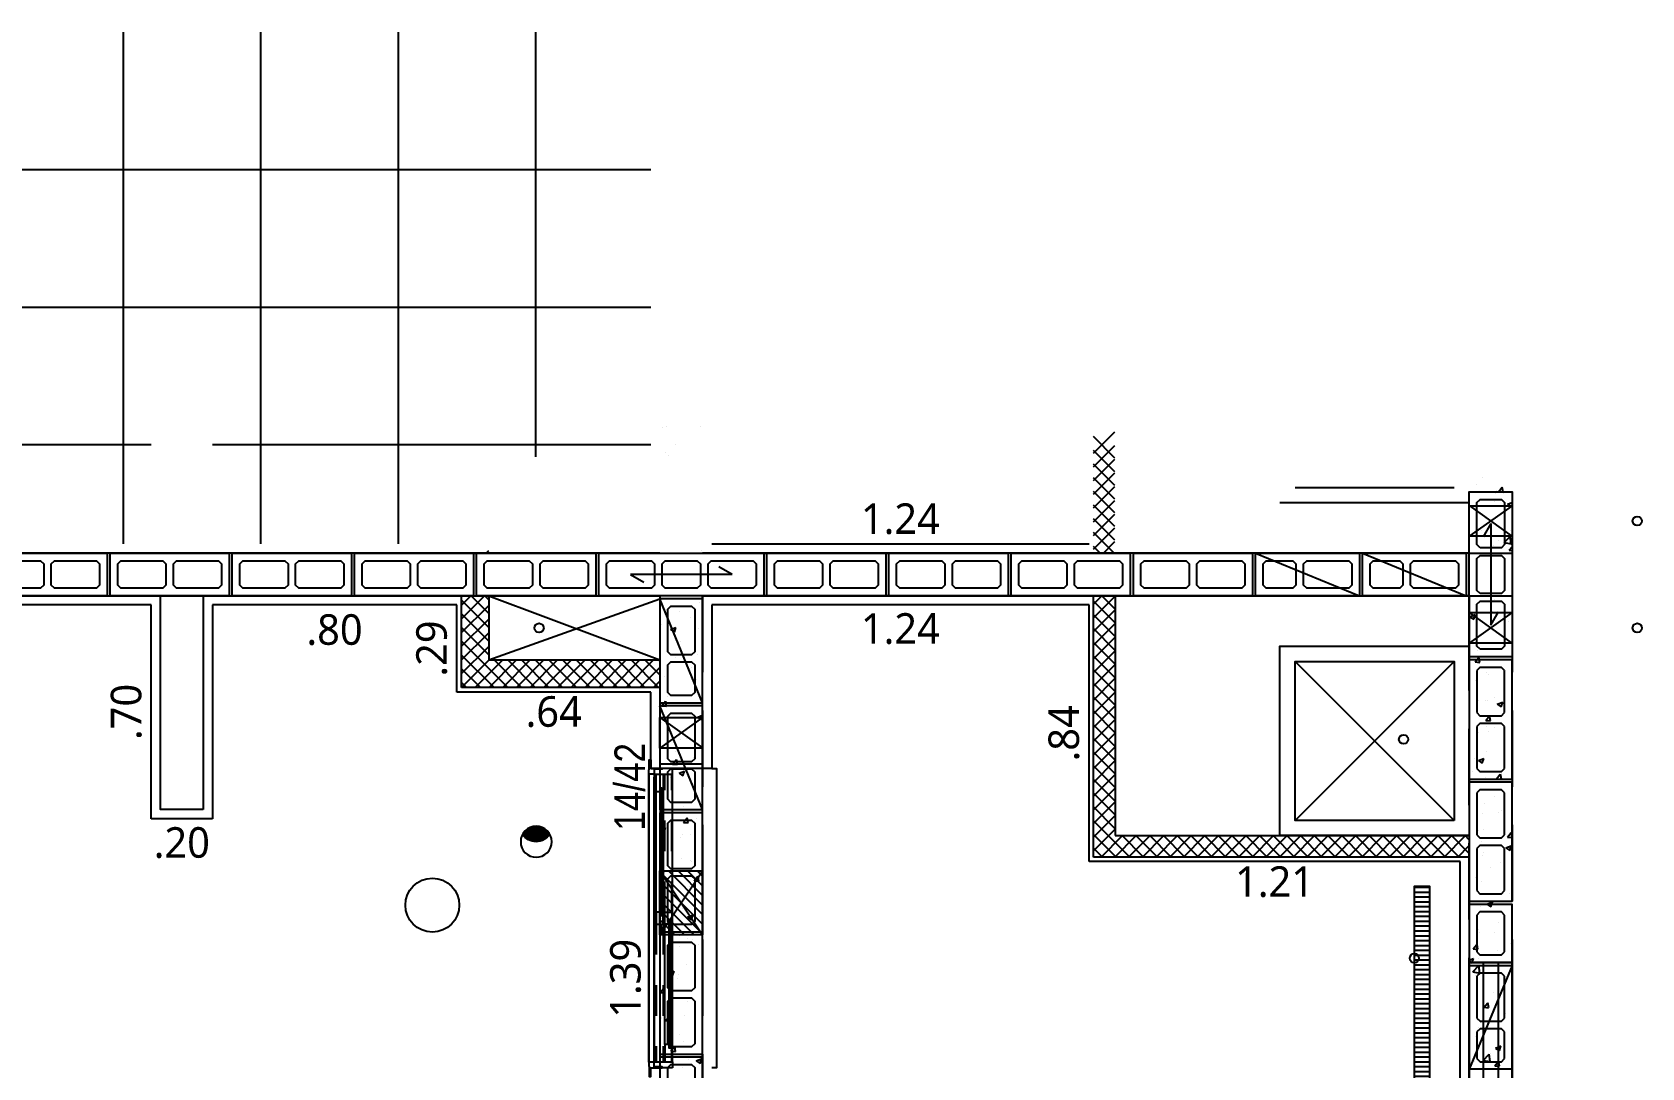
# Model space of a CAD drawing. Header units: metres. Extents: x 3.4 to 18.5, y -11.2 to 1.8.
# Drawn here: x 8.72 to 13.99, y -1.62 to 1.77 of the extents above; entities that cross this region are included whole.
import ezdxf

# ---------------------------------------------------------------- set-up
doc = ezdxf.new("R2010")
doc.units = ezdxf.units.M
doc.linetypes.add('ESTILO_TQS_0005', pattern=[0.4, 0.3, -0.1])
doc.linetypes.add('HIDDEN', pattern=[0.375, 0.25, -0.125])
for name, color, linetype in [('00 - ARQ-STA - FOLHA', 5, 'Continuous'), ('ARQ-STA - COTAS_ALVENARIA', 1, 'Continuous'), ('ARQ-STA - GRADIL_TORRE', 2, 'Continuous'), ('ARQ-STA - JANELAS', 4, 'Continuous'), ('ARQ-STA - PISOS_APARTAMENTOS - BANHEIROS', 8, 'Continuous'), ('ARQ-STA - REVESTIMENTOS', 4, 'Continuous'), ('ARQ-STA - SHAFTS_E_ENCHIMENTOS', 1, 'Continuous'), ('ARQ-STA - SHAFTS_E_ENCHIMENTOS_NOMENCLATURA', 1, 'Continuous'), ('ESTRUTURA - ARQ-STA - ALVENARIA_ESTRUTURAL', 5, 'Continuous'), ('ESTRUTURA - ARQ-STA - ALVENARIA_NÃO_ESTRUTURAL', 2, 'Continuous'), ('ESTRUTURA - ARQ-STA - BLOCOS_ESTRUTURAIS', 250, 'Continuous'), ('ESTRUTURA - ARQ-STA - DRYWALL', 1, 'Continuous'), ('ESTRUTURA - ARQ-STA - VIGAS', 4, 'HIDDEN'), ('F2_LAZOS_ALVENARIA', 7, 'Continuous'), ('HIDRÁULICA - ARQ-STA - HIDRÁULICA', 150, 'Continuous'), ('MS-L1A-3-ARQ-EXE-TOC-XREF-F02-TER-PLANTA-R00$0$ARQ-STA - JANELAS', 4, 'Continuous')]:
    doc.layers.add(name, color=color, linetype=linetype)
doc.styles.add('COTAS', font='segoeuil.ttf')
doc.styles.add('PADRÃO', font='ARIALN.TTF')

# ---------------------------------------------------------------- blocks, each defined once
blk = doc.blocks.new('HIDRÁULICA - VARANDAS_ATOS_MAIORES - RALO LINEAR')
at = {"layer": 'HIDRÁULICA - ARQ-STA - HIDRÁULICA'}
h = blk.add_hatch(dxfattribs=at)
h.set_pattern_fill('ANSI31', color=256, scale=0.005, angle=135)
h.set_pattern_definition([(180, (-23.525852, -2.405217), (0, -0.015875), [])])
h.paths.add_polyline_path([(-23.5259, 0.5948), (-23.4759, 0.5948), (-23.4759, -2.4052), (-23.5259, -2.4052)])
blk.add_lwpolyline([(-23.5259, 0.5948), (-23.4759, 0.5948), (-23.4759, -2.4052), (-23.5259, -2.4052)], close=True, dxfattribs=at)
blk = doc.blocks.new('_HIDRÁULICA - RALO_SECO')
at = {"layer": 'HIDRÁULICA - ARQ-STA - HIDRÁULICA'}
for p, q in [((0.0006, 0.0037), (0.0342, 0.0373)), ((0.0019, 0.0112), (0.0307, 0.0399)), ((0.0031, 0), (0.0372, 0.0341)), ((0.0042, 0.0197), (0.0271, 0.0426)), ((0.0093, 0), (0.0399, 0.0307)), ((0.0155, 0), (0.0427, 0.0272)), ((0.0217, 0), (0.0449, 0.0232)), ((0.0278, 0), (0.0467, 0.0189)), ((0.034, 0), (0.0485, 0.0145)), ((0.0402, 0), (0.0495, 0.0093)), ((0.0464, 0), (0.0503, 0.0039)), ((0.0004, -0.0026), (0.0031, 0)), ((0.0013, -0.0079), (0.0093, 0)), ((0.0022, -0.0132), (0.0155, 0)), ((0.0034, -0.0182), (0.0217, 0)), ((0.0056, -0.0222), (0.0278, 0)), ((0.0078, -0.0262), (0.034, 0)), ((0.01, -0.0302), (0.0402, 0)), ((0.0126, -0.0338), (0.0464, 0)), ((0.0158, -0.0368), (0.0505, -0.0021)), ((0.0191, -0.0397), (0.0496, -0.0092)), ((0.0223, -0.0426), (0.0471, -0.0178)), ((0.0327, -0.0384), (0.0379, -0.0333))]:
    blk.add_line(p, q, dxfattribs=at)
blk.add_circle((0, 0), 0.0508, dxfattribs=at)
blk.add_arc((0.0528, 0), 0.0528, 122.4906, 237.5094, dxfattribs=at)

msp = doc.modelspace()

# ---------------------------------------------------------------- hatches: boundary and pattern name
at = {"layer": 'ARQ-STA - JANELAS', "true_color": 0xaeeae5}
h = msp.add_hatch(color=254, dxfattribs=at)
h.dxf.hatch_style = 1
h.paths.add_polyline_path([(10.8103, -1.5482), (10.8103, -1.136), (10.8143, -1.136), (10.8143, -1.5482)])
h.paths.add_polyline_path([(10.782, -1.1144), (10.782, -0.7004), (10.786, -0.7004), (10.786, -1.1144)])
at = {"layer": 'ARQ-STA - PISOS_APARTAMENTOS - BANHEIROS'}
h = msp.add_hatch(dxfattribs=at)
h.set_pattern_fill('_USER', color=256, scale=0.45, double=1, pattern_type=0)
h.set_pattern_definition([(0, (10.3737, 0.875), (0, 0.45), []), (90, (10.3737, 0.875), (-0.45, 3e-17), [])])
h.paths.add_polyline_path([(10.75, 1.775), (10.75, 0.385), (10.115, 0.385), (10.115, 0.1), (9.3149, 0.1), (9.3149, 0.8), (9.1149, 0.8), (9.1149, 0.1), (5.425, 0.1), (5.425, 1.775)])
at = {"layer": 'MS-L1A-3-ARQ-EXE-TOC-XREF-F02-TER-PLANTA-R00$0$ARQ-STA - JANELAS'}
h = msp.add_hatch(dxfattribs=at)
h.set_pattern_fill('ANSI31', color=10, scale=0.007, angle=90)
h.set_pattern_definition([(135, (10.849965, -1.074974), (-0.0157154, -0.0157154), [])])
h.paths.add_polyline_path([(10.92, -0.97), (10.92, -1.18), (10.78, -1.18), (10.78, -0.97)])

# ---------------------------------------------------------------- linework, layer by layer
at = {"layer": '00 - ARQ-STA - FOLHA', "color": 32, "true_color": 0xcd6928}
msp.add_circle((10.035, -1.0825), 0.0883, dxfattribs=at)
at = {"layer": 'ARQ-STA - GRADIL_TORRE'}
for p, q in [((13.4749, -1.27), (13.4748, -3.42)), ((13.5249, -1.27), (13.5248, -3.42))]:
    msp.add_line(p, q, dxfattribs=at)
at = {"layer": 'ARQ-STA - JANELAS', "color": 1}
for points in [[(10.7454, -0.6401), (10.7454, -0.607), (10.7499, -0.607), (10.7499, -0.635), (10.7871, -0.635), (10.7871, -0.638), (10.7607, -0.638), (10.7607, -0.6536), (10.7433, -0.6536), (10.7433, -0.6401)], [(10.7908, -1.1444), (10.7908, -1.1057), (10.786, -1.1057), (10.786, -1.1179), (10.782, -1.1179), (10.782, -1.1057), (10.7677, -1.1057), (10.7677, -1.1444)], [(10.7454, -1.6099), (10.7454, -1.6431), (10.7499, -1.6431), (10.7499, -1.615), (10.7871, -1.615), (10.7871, -1.612), (10.7607, -1.612), (10.7607, -1.5965), (10.7433, -1.5965), (10.7433, -1.6099)]]:
    msp.add_lwpolyline(points, close=True, dxfattribs=at)
at = {"layer": 'ARQ-STA - JANELAS', "color": 250}
for points in [[(10.7433, -1.5965), (10.7433, -0.6536)], [(10.7454, -1.5965), (10.7454, -0.6536)], [(10.7607, -1.5868), (10.7607, -0.6632)], [(10.7623, -1.5868), (10.7623, -0.6632)], [(10.8215, -1.596), (10.8215, -0.6541)], [(10.9499, -0.635), (10.9649, -0.635), (10.9649, -1.615), (10.9499, -1.615)], [(10.7677, -1.1057), (10.7677, -0.7114)], [(10.7908, -0.7114), (10.7908, -1.1057)]]:
    msp.add_lwpolyline(points, dxfattribs=at)
at = {"layer": 'ARQ-STA - JANELAS', "color": 1}
for points in [[(10.8215, -0.635), (10.7871, -0.635), (10.7871, -0.638), (10.7607, -0.638), (10.7607, -0.6632), (10.7623, -0.6632), (10.7623, -0.6541), (10.8215, -0.6541), (10.8215, -0.635)], [(10.7908, -0.6541), (10.7908, -0.7114), (10.786, -0.7114), (10.786, -0.6992), (10.782, -0.6992), (10.782, -0.7114), (10.7677, -0.7114), (10.7677, -0.6541)], [(10.8215, -1.615), (10.7871, -1.615), (10.7871, -1.612), (10.7607, -1.612), (10.7607, -1.5868), (10.7623, -1.5868), (10.7623, -1.596), (10.8215, -1.596), (10.8215, -1.615)]]:
    msp.add_lwpolyline(points, dxfattribs=at)
at = {"layer": 'ARQ-STA - JANELAS', "color": 250, "linetype": 'HIDDEN', "ltscale": 0.25, "elevation": -0.0726}
for points in [[(10.7961, -1.1057), (10.7961, -0.6541)], [(10.8192, -1.1057), (10.8192, -0.6541)]]:
    msp.add_lwpolyline(points, dxfattribs=at)
at = {"layer": 'ARQ-STA - JANELAS', "color": 250}
msp.add_lwpolyline([(10.782, -1.1144), (10.782, -0.7004), (10.786, -0.7004), (10.786, -1.1144)], close=True, dxfattribs=at)
at = {"layer": 'ARQ-STA - JANELAS', "color": 1, "elevation": -0.0726}
msp.add_lwpolyline([(10.8192, -1.1057), (10.8192, -1.1444), (10.8143, -1.1444), (10.8143, -1.1321), (10.8103, -1.1321), (10.8103, -1.1444), (10.7961, -1.1444), (10.7961, -1.1057)], close=True, dxfattribs=at)
at = {"layer": 'ARQ-STA - JANELAS', "color": 250, "linetype": 'HIDDEN', "ltscale": 0.25}
for points in [[(10.7677, -1.1444), (10.7677, -1.596)], [(10.7908, -1.1444), (10.7908, -1.596)]]:
    msp.add_lwpolyline(points, dxfattribs=at)
at = {"layer": 'ARQ-STA - JANELAS', "color": 250, "elevation": -0.0726}
for points in [[(10.7961, -1.5386), (10.7961, -1.1444)], [(10.8192, -1.1444), (10.8192, -1.5386)]]:
    msp.add_lwpolyline(points, dxfattribs=at)
msp.add_lwpolyline([(10.8103, -1.5482), (10.8103, -1.136), (10.8143, -1.136), (10.8143, -1.5482)], close=True, dxfattribs=at)
at = {"layer": 'ARQ-STA - JANELAS', "color": 1, "elevation": -0.0726}
msp.add_lwpolyline([(10.8192, -1.596), (10.8192, -1.5386), (10.8143, -1.5386), (10.8143, -1.5509), (10.8103, -1.5509), (10.8103, -1.5386), (10.7961, -1.5386), (10.7961, -1.596)], dxfattribs=at)
at = {"layer": 'ARQ-STA - REVESTIMENTOS'}
for p, q in [((10.9498, 0.1), (12.1849, 0.1)), ((9.1149, -0.1), (5.4199, -0.1)), ((9.1149, -0.8), (9.1149, -0.1)), ((10.1149, -0.1), (9.3149, -0.1)), ((9.3149, -0.1), (9.3149, -0.8)), ((10.1149, -0.385), (10.1149, -0.1)), ((12.1849, -0.1), (10.9498, -0.1)), ((10.9498, -0.1), (10.9498, -0.635)), ((12.1849, -0.9401), (12.1849, -0.1)), ((10.7499, -0.385), (10.1149, -0.385)), ((10.7499, -0.635), (10.7499, -0.385)), ((10.7799, -0.62), (10.7799, -0.635)), ((10.9199, -0.62), (10.9199, -0.635)), ((10.9498, -0.635), (10.7499, -0.635)), ((9.3149, -0.8), (9.1149, -0.8)), ((13.3999, -0.9401), (12.1849, -0.9401)), ((13.3998, -3.435), (13.3999, -0.9401))]:
    msp.add_line(p, q, dxfattribs=at)
at = {"layer": 'ARQ-STA - SHAFTS_E_ENCHIMENTOS', "color": 240, "true_color": 0xed1f24}
for p, q in [((13.43, 0.2253), (13.5696, 0.1253)), ((13.43, 0.125), (13.43, 0.225)), ((13.43, 0.225), (13.57, 0.225)), ((13.57, 0.225), (13.43, 0.125)), ((13.57, 0.225), (13.57, 0.1253)), ((13.57, 0.125), (13.43, 0.125)), ((13.43, -0.1247), (13.5696, -0.2247)), ((13.43, -0.225), (13.43, -0.125)), ((13.43, -0.125), (13.57, -0.125)), ((13.57, -0.125), (13.43, -0.225)), ((13.57, -0.125), (13.57, -0.2247)), ((13.57, -0.225), (13.43, -0.225)), ((10.78, -0.4681), (10.9196, -0.5681)), ((10.78, -0.5683), (10.78, -0.4683)), ((10.78, -0.4683), (10.92, -0.4683)), ((10.92, -0.4683), (10.78, -0.5683)), ((10.92, -0.4683), (10.92, -0.5681)), ((10.92, -0.5683), (10.78, -0.5683))]:
    msp.add_line(p, q, dxfattribs=at)
at = {"layer": 'ARQ-STA - SHAFTS_E_ENCHIMENTOS'}
for p, q in [((10.13, 0.07), (10.22, 0.07)), ((10.13, -0.37), (10.13, -0.07)), ((10.13, -0.07), (10.22, -0.07)), ((10.22, -0.07), (10.22, -0.28)), ((10.22, -0.28), (10.7799, -0.28)), ((10.7799, -0.28), (10.7799, -0.37)), ((10.7799, -0.37), (10.13, -0.37))]:
    msp.add_line(p, q, dxfattribs=at)
at = {"layer": 'ARQ-STA - SHAFTS_E_ENCHIMENTOS', "color": 4}
for p, q in [((10.22, -0.07), (10.7799, -0.28)), ((10.22, -0.28), (10.78, -0.08)), ((12.86, -0.8051), (13.38, -0.2851)), ((12.86, -0.2851), (13.38, -0.8051))]:
    msp.add_line(p, q, dxfattribs=at)
at = {"layer": 'ARQ-STA - SHAFTS_E_ENCHIMENTOS_NOMENCLATURA', "color": 4}
for centre in [(13.9797, 0.1751), (10.3845, -0.175), (13.9797, -0.175), (13.2147, -0.5399), (13.25, -1.2563)]:
    msp.add_circle(centre, 0.015, dxfattribs=at)
at = {"layer": 'ESTRUTURA - ARQ-STA - ALVENARIA_ESTRUTURAL'}
for p, q in [((10.78, 0.07), (5.42, 0.07)), ((13.43, 0.07), (10.92, 0.07)), ((5.42, -0.07), (10.78, -0.07)), ((10.78, -0.07), (10.78, -0.6201)), ((10.92, -0.6201), (10.92, -0.07)), ((10.92, -0.07), (13.43, -0.07)), ((13.43, -0.07), (13.4299, -1.27)), ((10.78, -0.6201), (10.92, -0.6201)), ((13.4299, -1.27), (13.5699, -1.27))]:
    msp.add_line(p, q, dxfattribs=at)
at = {"layer": 'ESTRUTURA - ARQ-STA - ALVENARIA_ESTRUTURAL', "color": 3}
for p, q in [((13.4299, -1.27), (13.4298, -3.42)), ((13.5699, -1.27), (13.4299, -1.27)), ((13.5698, -3.42), (13.5699, -1.27))]:
    msp.add_line(p, q, dxfattribs=at)
at = {"layer": 'ESTRUTURA - ARQ-STA - ALVENARIA_NÃO_ESTRUTURAL'}
for p, q in [((12.86, 0.2851), (13.38, 0.2851)), ((12.81, 0.2351), (13.43, 0.2351)), ((9.1449, 0.07), (9.2849, 0.07)), ((9.1449, -0.7699), (9.1449, -0.0699)), ((9.1449, -0.0699), (9.2849, -0.0699)), ((9.2849, -0.0699), (9.2849, -0.7699)), ((12.81, -0.8551), (12.81, -0.2351)), ((12.81, -0.2351), (13.43, -0.2351)), ((13.43, -0.2351), (13.43, -0.8551)), ((12.86, -0.8051), (12.86, -0.2851)), ((12.86, -0.2851), (13.38, -0.2851)), ((13.38, -0.2851), (13.38, -0.8051)), ((9.2849, -0.7699), (9.1449, -0.7699)), ((13.38, -0.8051), (12.86, -0.8051)), ((13.43, -0.8551), (12.81, -0.8551))]:
    msp.add_line(p, q, dxfattribs=at)
at = {"layer": 'ESTRUTURA - ARQ-STA - BLOCOS_ESTRUTURAIS'}
for p, q in [((13.5, 0.1663), (13.475, 0.123)), ((13.5, 0.1663), (13.5, -0.1662)), ((12.73, 0.07), (13.07, -0.07)), ((13.08, 0.07), (13.42, -0.07)), ((11.0162, 0), (10.6837, 0)), ((10.6837, 0), (10.727, -0.025)), ((11.0162, 0), (10.9729, 0.025)), ((10.92, -0.42), (10.78, -0.08)), ((13.5, -0.1662), (13.525, -0.1229)), ((10.92, -0.77), (10.78, -0.43))]:
    msp.add_line(p, q, dxfattribs=at)
at = {"layer": 'ESTRUTURA - ARQ-STA - BLOCOS_ESTRUTURAIS', "linetype": 'Continuous'}
msp.add_line((13.57, -1.28), (13.43, -1.62), dxfattribs=at)
at = {"layer": 'ESTRUTURA - ARQ-STA - BLOCOS_ESTRUTURAIS'}
for points in [[(13.43, -0.27), (13.43, 0.27), (13.57, 0.27), (13.57, -0.27), (13.43, -0.27)], [(13.465, 0.0875), (13.455, 0.0975), (13.455, 0.235), (13.465, 0.245), (13.535, 0.245), (13.545, 0.235), (13.545, 0.0975), (13.535, 0.0875), (13.465, 0.0875)], [(8.58, 0.07), (8.97, 0.07), (8.97, -0.07), (8.58, -0.07), (8.58, 0.07)], [(8.98, 0.07), (9.37, 0.07), (9.37, -0.07), (8.98, -0.07), (8.98, 0.07)], [(9.38, 0.07), (9.77, 0.07), (9.77, -0.07), (9.38, -0.07), (9.38, 0.07)], [(9.78, 0.07), (10.17, 0.07), (10.17, -0.07), (9.78, -0.07), (9.78, 0.07)], [(10.18, 0.07), (10.57, 0.07), (10.57, -0.07), (10.18, -0.07), (10.18, 0.07)], [(10.58, 0.07), (11.12, 0.07), (11.12, -0.07), (10.58, -0.07), (10.58, 0.07)], [(11.52, -0.07), (11.13, -0.07), (11.13, 0.07), (11.52, 0.07), (11.52, -0.07)], [(11.92, -0.07), (11.53, -0.07), (11.53, 0.07), (11.92, 0.07), (11.92, -0.07)], [(12.32, -0.07), (11.93, -0.07), (11.93, 0.07), (12.32, 0.07), (12.32, -0.07)], [(12.72, -0.07), (12.33, -0.07), (12.33, 0.07), (12.72, 0.07), (12.72, -0.07)], [(12.73, 0.07), (13.07, 0.07), (13.07, -0.07), (12.73, -0.07), (12.73, 0.07)], [(13.08, 0.07), (13.42, 0.07), (13.42, -0.07), (13.08, -0.07), (13.08, 0.07)], [(13.465, -0.0625), (13.455, -0.0525), (13.455, 0.0525), (13.465, 0.0625), (13.535, 0.0625), (13.545, 0.0525), (13.545, -0.0525), (13.535, -0.0625), (13.465, -0.0625)], [(8.605, 0.035), (8.615, 0.045), (8.7525, 0.045), (8.7625, 0.035), (8.7625, -0.035), (8.7525, -0.045), (8.615, -0.045), (8.605, -0.035), (8.605, 0.035)], [(8.7875, 0.035), (8.7975, 0.045), (8.935, 0.045), (8.945, 0.035), (8.945, -0.035), (8.935, -0.045), (8.7975, -0.045), (8.7875, -0.035), (8.7875, 0.035)], [(9.005, 0.035), (9.015, 0.045), (9.1525, 0.045), (9.1625, 0.035), (9.1625, -0.035), (9.1525, -0.045), (9.015, -0.045), (9.005, -0.035), (9.005, 0.035)], [(9.1875, 0.035), (9.1975, 0.045), (9.335, 0.045), (9.345, 0.035), (9.345, -0.035), (9.335, -0.045), (9.1975, -0.045), (9.1875, -0.035), (9.1875, 0.035)], [(9.405, 0.035), (9.415, 0.045), (9.5525, 0.045), (9.5625, 0.035), (9.5625, -0.035), (9.5525, -0.045), (9.415, -0.045), (9.405, -0.035), (9.405, 0.035)], [(9.5875, 0.035), (9.5975, 0.045), (9.735, 0.045), (9.745, 0.035), (9.745, -0.035), (9.735, -0.045), (9.5975, -0.045), (9.5875, -0.035), (9.5875, 0.035)], [(9.805, 0.035), (9.815, 0.045), (9.9525, 0.045), (9.9625, 0.035), (9.9625, -0.035), (9.9525, -0.045), (9.815, -0.045), (9.805, -0.035), (9.805, 0.035)], [(9.9875, 0.035), (9.9975, 0.045), (10.135, 0.045), (10.145, 0.035), (10.145, -0.035), (10.135, -0.045), (9.9975, -0.045), (9.9875, -0.035), (9.9875, 0.035)], [(10.205, 0.035), (10.215, 0.045), (10.3525, 0.045), (10.3625, 0.035), (10.3625, -0.035), (10.3525, -0.045), (10.215, -0.045), (10.205, -0.035), (10.205, 0.035)], [(10.3875, 0.035), (10.3975, 0.045), (10.535, 0.045), (10.545, 0.035), (10.545, -0.035), (10.535, -0.045), (10.3975, -0.045), (10.3875, -0.035), (10.3875, 0.035)], [(10.605, 0.035), (10.615, 0.045), (10.7525, 0.045), (10.7625, 0.035), (10.7625, -0.035), (10.7525, -0.045), (10.615, -0.045), (10.605, -0.035), (10.605, 0.035)], [(10.7875, 0.035), (10.7975, 0.045), (10.9025, 0.045), (10.9125, 0.035), (10.9125, -0.035), (10.9025, -0.045), (10.7975, -0.045), (10.7875, -0.035), (10.7875, 0.035)], [(10.9375, 0.035), (10.9475, 0.045), (11.085, 0.045), (11.095, 0.035), (11.095, -0.035), (11.085, -0.045), (10.9475, -0.045), (10.9375, -0.035), (10.9375, 0.035)], [(11.3125, -0.035), (11.3025, -0.045), (11.165, -0.045), (11.155, -0.035), (11.155, 0.035), (11.165, 0.045), (11.3025, 0.045), (11.3125, 0.035), (11.3125, -0.035)], [(11.495, -0.035), (11.485, -0.045), (11.3475, -0.045), (11.3375, -0.035), (11.3375, 0.035), (11.3475, 0.045), (11.485, 0.045), (11.495, 0.035), (11.495, -0.035)], [(11.7125, -0.035), (11.7025, -0.045), (11.565, -0.045), (11.555, -0.035), (11.555, 0.035), (11.565, 0.045), (11.7025, 0.045), (11.7125, 0.035), (11.7125, -0.035)], [(11.895, -0.035), (11.885, -0.045), (11.7475, -0.045), (11.7375, -0.035), (11.7375, 0.035), (11.7475, 0.045), (11.885, 0.045), (11.895, 0.035), (11.895, -0.035)], [(12.1125, -0.035), (12.1025, -0.045), (11.965, -0.045), (11.955, -0.035), (11.955, 0.035), (11.965, 0.045), (12.1025, 0.045), (12.1125, 0.035), (12.1125, -0.035)], [(12.295, -0.035), (12.285, -0.045), (12.1475, -0.045), (12.1375, -0.035), (12.1375, 0.035), (12.1475, 0.045), (12.285, 0.045), (12.295, 0.035), (12.295, -0.035)], [(12.5125, -0.035), (12.5025, -0.045), (12.365, -0.045), (12.355, -0.035), (12.355, 0.035), (12.365, 0.045), (12.5025, 0.045), (12.5125, 0.035), (12.5125, -0.035)], [(12.695, -0.035), (12.685, -0.045), (12.5475, -0.045), (12.5375, -0.035), (12.5375, 0.035), (12.5475, 0.045), (12.685, 0.045), (12.695, 0.035), (12.695, -0.035)], [(12.755, 0.035), (12.765, 0.045), (12.8525, 0.045), (12.8625, 0.035), (12.8625, -0.035), (12.8525, -0.045), (12.765, -0.045), (12.755, -0.035), (12.755, 0.035)], [(12.8875, 0.035), (12.8975, 0.045), (13.035, 0.045), (13.045, 0.035), (13.045, -0.035), (13.035, -0.045), (12.8975, -0.045), (12.8875, -0.035), (12.8875, 0.035)], [(13.105, 0.035), (13.115, 0.045), (13.2025, 0.045), (13.2125, 0.035), (13.2125, -0.035), (13.2025, -0.045), (13.115, -0.045), (13.105, -0.035), (13.105, 0.035)], [(13.2375, 0.035), (13.2475, 0.045), (13.385, 0.045), (13.395, 0.035), (13.395, -0.035), (13.385, -0.045), (13.2475, -0.045), (13.2375, -0.035), (13.2375, 0.035)], [(10.92, -0.42), (10.92, -0.08), (10.78, -0.08), (10.78, -0.42), (10.92, -0.42)], [(10.885, -0.2625), (10.895, -0.2525), (10.895, -0.115), (10.885, -0.105), (10.815, -0.105), (10.805, -0.115), (10.805, -0.2525), (10.815, -0.2625), (10.885, -0.2625)], [(13.465, -0.245), (13.455, -0.235), (13.455, -0.0975), (13.465, -0.0875), (13.535, -0.0875), (13.545, -0.0975), (13.545, -0.235), (13.535, -0.245), (13.465, -0.245)], [(10.885, -0.395), (10.895, -0.385), (10.895, -0.2975), (10.885, -0.2875), (10.815, -0.2875), (10.805, -0.2975), (10.805, -0.385), (10.815, -0.395), (10.885, -0.395)], [(10.92, -0.77), (10.92, -0.43), (10.78, -0.43), (10.78, -0.77), (10.92, -0.77)], [(10.885, -0.6125), (10.895, -0.6025), (10.895, -0.465), (10.885, -0.455), (10.815, -0.455), (10.805, -0.465), (10.805, -0.6025), (10.815, -0.6125), (10.885, -0.6125)], [(10.885, -0.745), (10.895, -0.735), (10.895, -0.6475), (10.885, -0.6375), (10.815, -0.6375), (10.805, -0.6475), (10.805, -0.735), (10.815, -0.745), (10.885, -0.745)], [(10.78, -0.78), (10.78, -1.17), (10.92, -1.17), (10.92, -0.78), (10.78, -0.78)], [(10.815, -0.805), (10.805, -0.815), (10.805, -0.9525), (10.815, -0.9625), (10.885, -0.9625), (10.895, -0.9525), (10.895, -0.815), (10.885, -0.805), (10.815, -0.805)], [(10.815, -0.9875), (10.805, -0.9975), (10.805, -1.135), (10.815, -1.145), (10.885, -1.145), (10.895, -1.135), (10.895, -0.9975), (10.885, -0.9875), (10.815, -0.9875)], [(10.78, -1.18), (10.78, -1.57), (10.92, -1.57), (10.92, -1.18), (10.78, -1.18)], [(10.815, -1.205), (10.805, -1.215), (10.805, -1.3525), (10.815, -1.3625), (10.885, -1.3625), (10.895, -1.3525), (10.895, -1.215), (10.885, -1.205), (10.815, -1.205)], [(10.815, -1.3875), (10.805, -1.3975), (10.805, -1.535), (10.815, -1.545), (10.885, -1.545), (10.895, -1.535), (10.895, -1.3975), (10.885, -1.3875), (10.815, -1.3875)], [(10.78, -1.58), (10.78, -1.97), (10.92, -1.97), (10.92, -1.58), (10.78, -1.58)], [(10.815, -1.605), (10.805, -1.615), (10.805, -1.7525), (10.815, -1.7625), (10.885, -1.7625), (10.895, -1.7525), (10.895, -1.615), (10.885, -1.605), (10.815, -1.605)]]:
    msp.add_lwpolyline(points, dxfattribs=at)
at = {"layer": 'ESTRUTURA - ARQ-STA - BLOCOS_ESTRUTURAIS', "linetype": 'Continuous'}
for points in [[(13.4299, -0.28), (13.4299, -0.67), (13.5699, -0.67), (13.5699, -0.28), (13.4299, -0.28)], [(13.4299, -0.68), (13.4299, -1.07), (13.5699, -1.07), (13.5699, -0.68), (13.4299, -0.68)], [(13.4299, -1.08), (13.4299, -1.27), (13.5699, -1.27), (13.5699, -1.08), (13.4299, -1.08)], [(13.57, -1.28), (13.57, -1.62), (13.43, -1.62), (13.43, -1.28), (13.57, -1.28)]]:
    msp.add_lwpolyline(points, dxfattribs=at)
at = {"layer": 'ESTRUTURA - ARQ-STA - BLOCOS_ESTRUTURAIS', "linetype": 'ESTILO_TQS_0005'}
for points in [[(13.4649, -0.305), (13.4549, -0.315), (13.4549, -0.4525), (13.4649, -0.4625), (13.5349, -0.4625), (13.5449, -0.4525), (13.5449, -0.315), (13.5349, -0.305), (13.4649, -0.305)], [(13.4649, -0.4875), (13.4549, -0.4975), (13.4549, -0.635), (13.4649, -0.645), (13.5349, -0.645), (13.5449, -0.635), (13.5449, -0.4975), (13.5349, -0.4875), (13.4649, -0.4875)], [(13.4649, -0.705), (13.4549, -0.715), (13.4549, -0.8525), (13.4649, -0.8625), (13.5349, -0.8625), (13.5449, -0.8525), (13.5449, -0.715), (13.5349, -0.705), (13.4649, -0.705)], [(13.4649, -0.8875), (13.4549, -0.8975), (13.4549, -1.035), (13.4649, -1.045), (13.5349, -1.045), (13.5449, -1.035), (13.5449, -0.8975), (13.5349, -0.8875), (13.4649, -0.8875)], [(13.4649, -1.105), (13.4549, -1.115), (13.4549, -1.235), (13.4649, -1.245), (13.5349, -1.245), (13.5449, -1.235), (13.5449, -1.115), (13.5349, -1.105), (13.4649, -1.105)], [(13.535, -1.4625), (13.545, -1.4525), (13.545, -1.315), (13.535, -1.305), (13.465, -1.305), (13.455, -1.315), (13.455, -1.4525), (13.465, -1.4625), (13.535, -1.4625)], [(13.535, -1.595), (13.545, -1.585), (13.545, -1.4975), (13.535, -1.4875), (13.465, -1.4875), (13.455, -1.4975), (13.455, -1.585), (13.465, -1.595), (13.535, -1.595)]]:
    msp.add_lwpolyline(points, dxfattribs=at)
at = {"layer": 'ESTRUTURA - ARQ-STA - DRYWALL', "color": 252, "linetype": 'Continuous'}
for p, q in [((12.1999, 0.3971), (12.2699, 0.4671)), ((12.2699, 0.3811), (12.1999, 0.4511)), ((12.1999, 0.3522), (12.2699, 0.4222)), ((12.2699, 0.3362), (12.1999, 0.4062)), ((12.1999, 0.3073), (12.2699, 0.3773)), ((12.2699, 0.2913), (12.1999, 0.3613)), ((12.1999, 0.2624), (12.2699, 0.3324)), ((12.2699, 0.2464), (12.1999, 0.3164)), ((12.1999, 0.2175), (12.2699, 0.2874)), ((12.2699, 0.2015), (12.1999, 0.2715)), ((12.1999, 0.1726), (12.2699, 0.2425)), ((12.2699, 0.1566), (12.1999, 0.2266)), ((12.1999, 0.1277), (12.2699, 0.1976)), ((12.2699, 0.1117), (12.1999, 0.1817)), ((12.1999, 0.0828), (12.2699, 0.1527)), ((12.2667, 0.07), (12.1999, 0.1368)), ((12.232, 0.07), (12.2699, 0.1078)), ((10.2115, 0.07), (10.2199, 0.0784)), ((12.2218, 0.07), (12.1999, 0.0919)), ((10.1299, -0.1014), (10.1613, -0.07)), ((10.1299, -0.1463), (10.2062, -0.07)), ((10.2199, -0.1732), (10.1299, -0.0832)), ((10.1299, -0.1912), (10.2199, -0.1012)), ((10.2199, -0.1283), (10.1616, -0.07)), ((10.2199, -0.0834), (10.2065, -0.07)), ((12.1999, -0.0969), (12.2267, -0.07)), ((12.1999, -0.1418), (12.2699, -0.0718)), ((12.2699, -0.1577), (12.1999, -0.0877)), ((12.2699, -0.1128), (12.2271, -0.07)), ((10.2199, -0.2181), (10.1299, -0.1281)), ((10.1299, -0.2361), (10.2199, -0.1461)), ((12.1999, -0.1867), (12.2699, -0.1167)), ((12.2699, -0.2026), (12.1999, -0.1326)), ((10.2199, -0.263), (10.1299, -0.173)), ((10.1299, -0.281), (10.2199, -0.191)), ((12.1999, -0.2316), (12.2699, -0.1616)), ((12.2699, -0.2475), (12.1999, -0.1775)), ((12.1999, -0.2765), (12.2699, -0.2065)), ((10.282, -0.37), (10.1299, -0.2179)), ((10.1299, -0.3259), (10.2199, -0.2359)), ((10.2371, -0.37), (10.1299, -0.2628)), ((12.2699, -0.2924), (12.1999, -0.2224)), ((12.1999, -0.3214), (12.2699, -0.2514)), ((10.1922, -0.37), (10.1299, -0.3077)), ((10.1307, -0.37), (10.2207, -0.28)), ((10.1756, -0.37), (10.2656, -0.28)), ((10.2205, -0.37), (10.3105, -0.28)), ((10.3269, -0.37), (10.2369, -0.28)), ((10.2654, -0.37), (10.3554, -0.28)), ((10.3718, -0.37), (10.2818, -0.28)), ((10.3103, -0.37), (10.4003, -0.28)), ((10.4167, -0.37), (10.3267, -0.28)), ((10.3552, -0.37), (10.4452, -0.28)), ((10.4616, -0.37), (10.3716, -0.28)), ((10.4001, -0.37), (10.4901, -0.28)), ((10.5065, -0.37), (10.4165, -0.28)), ((10.445, -0.37), (10.535, -0.28)), ((10.5514, -0.37), (10.4614, -0.28)), ((10.4899, -0.37), (10.5799, -0.28)), ((10.5963, -0.37), (10.5063, -0.28)), ((10.5348, -0.37), (10.6248, -0.28)), ((10.6412, -0.37), (10.5512, -0.28)), ((10.5797, -0.37), (10.6697, -0.28)), ((10.6861, -0.37), (10.5961, -0.28)), ((10.6246, -0.37), (10.7146, -0.28)), ((10.731, -0.37), (10.641, -0.28)), ((10.6695, -0.37), (10.7595, -0.28)), ((10.7759, -0.37), (10.6859, -0.28)), ((10.7144, -0.37), (10.7799, -0.3045)), ((10.7799, -0.329), (10.7308, -0.28)), ((10.7799, -0.2841), (10.7757, -0.28)), ((12.2699, -0.3373), (12.1999, -0.2673)), ((12.1999, -0.3663), (12.2699, -0.2963)), ((12.2699, -0.3822), (12.1999, -0.3122)), ((10.1473, -0.37), (10.1299, -0.3526)), ((10.7593, -0.37), (10.7799, -0.3494)), ((12.1999, -0.4112), (12.2699, -0.3412)), ((12.2699, -0.4271), (12.1999, -0.3571)), ((12.1999, -0.4561), (12.2699, -0.3861)), ((12.2699, -0.472), (12.1999, -0.402)), ((12.1999, -0.501), (12.2699, -0.431)), ((12.2699, -0.5169), (12.1999, -0.4469)), ((12.1999, -0.5459), (12.2699, -0.4759)), ((12.2699, -0.5618), (12.1999, -0.4918)), ((12.1999, -0.5908), (12.2699, -0.5208)), ((12.2699, -0.6067), (12.1999, -0.5367)), ((12.1999, -0.6357), (12.2699, -0.5657)), ((12.2699, -0.6516), (12.1999, -0.5816)), ((12.1999, -0.6806), (12.2699, -0.6106)), ((12.2699, -0.6965), (12.1999, -0.6265)), ((12.1999, -0.7255), (12.2699, -0.6555)), ((12.2699, -0.7414), (12.1999, -0.6714)), ((12.1999, -0.7704), (12.2699, -0.7004)), ((12.2699, -0.7863), (12.1999, -0.7163)), ((12.1999, -0.8153), (12.2699, -0.7453)), ((12.2699, -0.8312), (12.1999, -0.7612)), ((12.1999, -0.8602), (12.2699, -0.7902)), ((12.3189, -0.9251), (12.1999, -0.8061)), ((12.1999, -0.9051), (12.2699, -0.8351)), ((12.274, -0.9251), (12.1999, -0.851)), ((12.2248, -0.9251), (12.2948, -0.8551)), ((12.2697, -0.9251), (12.3397, -0.8551)), ((12.3638, -0.9251), (12.2938, -0.8551)), ((12.3146, -0.9251), (12.3846, -0.8551)), ((12.4087, -0.9251), (12.3387, -0.8551)), ((12.3595, -0.9251), (12.4295, -0.8551)), ((12.4536, -0.9251), (12.3836, -0.8551)), ((12.4044, -0.9251), (12.4744, -0.8551)), ((12.4985, -0.9251), (12.4285, -0.8551)), ((12.4493, -0.9251), (12.5193, -0.8551)), ((12.5434, -0.9251), (12.4734, -0.8551)), ((12.4942, -0.9251), (12.5642, -0.8551)), ((12.5883, -0.9251), (12.5183, -0.8551)), ((12.5391, -0.9251), (12.6091, -0.8551)), ((12.6332, -0.9251), (12.5632, -0.8551)), ((12.584, -0.9251), (12.654, -0.8551)), ((12.6781, -0.9251), (12.6081, -0.8551)), ((12.6289, -0.9251), (12.6989, -0.8551)), ((12.723, -0.9251), (12.653, -0.8551)), ((12.6738, -0.9251), (12.7438, -0.8551)), ((12.7679, -0.9251), (12.6979, -0.8551)), ((12.7187, -0.9251), (12.7887, -0.8551)), ((12.8128, -0.9251), (12.7428, -0.8551)), ((12.7636, -0.9251), (12.8336, -0.8551)), ((12.8577, -0.9251), (12.7877, -0.8551)), ((12.8085, -0.9251), (12.8785, -0.8551)), ((12.9026, -0.9251), (12.8326, -0.8551)), ((12.8534, -0.9251), (12.9234, -0.8551)), ((12.9475, -0.9251), (12.8775, -0.8551)), ((12.8983, -0.9251), (12.9683, -0.8551)), ((12.9924, -0.9251), (12.9224, -0.8551)), ((12.9432, -0.9251), (13.0132, -0.8551)), ((13.0373, -0.9251), (12.9673, -0.8551)), ((12.9881, -0.9251), (13.0581, -0.8551)), ((13.0822, -0.9251), (13.0122, -0.8551)), ((13.033, -0.9251), (13.103, -0.8551)), ((13.1271, -0.9251), (13.0571, -0.8551)), ((13.0779, -0.9251), (13.1479, -0.8551)), ((13.172, -0.9251), (13.102, -0.8551)), ((13.1228, -0.9251), (13.1928, -0.8551)), ((13.2169, -0.9251), (13.1469, -0.8551)), ((13.1677, -0.9251), (13.2377, -0.8551)), ((13.2618, -0.9251), (13.1918, -0.8551)), ((13.2126, -0.9251), (13.2826, -0.8551)), ((13.3067, -0.9251), (13.2367, -0.8551)), ((13.2575, -0.9251), (13.3275, -0.8551)), ((13.3516, -0.9251), (13.2816, -0.8551)), ((13.3024, -0.9251), (13.3724, -0.8551)), ((13.3965, -0.9251), (13.3265, -0.8551)), ((13.3473, -0.9251), (13.4173, -0.8551)), ((13.4299, -0.9136), (13.3714, -0.8551)), ((13.3922, -0.9251), (13.4299, -0.8874)), ((13.4299, -0.8687), (13.4163, -0.8551)), ((12.2291, -0.9251), (12.1999, -0.8959))]:
    msp.add_line(p, q, dxfattribs=at)
at = {"layer": 'ESTRUTURA - ARQ-STA - DRYWALL'}
for p, q in [((12.2, 0.07), (12.27, 0.07)), ((12.2, -0.9251), (12.2, -0.07)), ((12.2, -0.07), (12.27, -0.07)), ((12.27, -0.07), (12.27, -0.8551)), ((12.27, -0.8551), (13.43, -0.8551)), ((13.43, -0.8551), (13.43, -0.9251)), ((13.43, -0.9251), (12.2, -0.9251))]:
    msp.add_line(p, q, dxfattribs=at)
at = {"layer": 'ESTRUTURA - ARQ-STA - VIGAS', "color": 74, "linetype": 'Continuous'}
for p, q in [((10.7881, 0.4808), (10.7881, 0.4808)), ((10.8028, 0.484), (10.8028, 0.484)), ((10.9122, 0.4832), (10.9122, 0.4832)), ((10.8296, 0.4246), (10.8296, 0.4246)), ((10.7997, 0.3994), (10.7997, 0.3994)), ((10.8082, 0.3882), (10.8082, 0.3882)), ((13.453, 0.2952), (13.453, 0.2952)), ((13.4735, 0.3158), (13.4735, 0.3158)), ((13.5156, 0.2644), (13.5156, 0.2644)), ((13.52, 0.2736), (13.52, 0.2736)), ((13.5252, 0.2706), (13.5375, 0.2852)), ((13.5252, 0.2706), (13.5404, 0.2693)), ((13.5408, 0.2693), (13.5378, 0.2853)), ((13.5138, 0.2395), (13.5138, 0.2395)), ((13.5554, 0.23), (13.5699, 0.2355)), ((13.5554, 0.23), (13.568, 0.2214)), ((13.5671, 0.2367), (13.5671, 0.2367)), ((13.568, 0.2214), (13.5699, 0.227)), ((13.5125, 0.1799), (13.5125, 0.1799)), ((13.4627, 0.1251), (13.4627, 0.1251)), ((13.4705, 0.1438), (13.4705, 0.1438)), ((13.5003, 0.1365), (13.5003, 0.1365)), ((13.5241, 0.1097), (13.5241, 0.1097)), ((13.5442, 0.1041), (13.564, 0.1247)), ((13.5639, 0.1449), (13.5639, 0.1449)), ((13.5669, 0.1006), (13.5641, 0.1247)), ((10.9157, 0.0775), (10.9157, 0.0775)), ((13.5094, 0.0953), (13.5094, 0.0953)), ((13.5443, 0.104), (13.5669, 0.1005)), ((13.5605, 0.0795), (13.5699, 0.0907)), ((13.5605, 0.0795), (13.5699, 0.0787)), ((10.9095, -0.0916), (10.9095, -0.0916)), ((13.5033, -0.0738), (13.5033, -0.0738)), ((13.5131, -0.0822), (13.5131, -0.0822)), ((10.7812, -0.1079), (10.7812, -0.1079)), ((10.8451, -0.1217), (10.8451, -0.1217)), ((10.8793, -0.1411), (10.8793, -0.1411)), ((13.4318, -0.1384), (13.4496, -0.1316)), ((13.4318, -0.1384), (13.4444, -0.1469)), ((13.4444, -0.1469), (13.4496, -0.1316)), ((13.4596, -0.143), (13.4596, -0.143)), ((13.5061, -0.1208), (13.5061, -0.1208)), ((13.5597, -0.1549), (13.5597, -0.1549)), ((10.7866, -0.1624), (10.7866, -0.1624)), ((10.8148, -0.1802), (10.8326, -0.1734)), ((10.8148, -0.1802), (10.8274, -0.1887)), ((10.8274, -0.1887), (10.8326, -0.1734)), ((10.9064, -0.1762), (10.9064, -0.1762)), ((13.462, -0.1965), (13.462, -0.1965)), ((13.5002, -0.1583), (13.5002, -0.1583)), ((10.8475, -0.2182), (10.8475, -0.2182)), ((10.9033, -0.2607), (10.9033, -0.2607)), ((13.4556, -0.2499), (13.4556, -0.2499)), ((13.4971, -0.2429), (13.4971, -0.2429)), ((13.5532, -0.2221), (13.5532, -0.2221)), ((10.8299, -0.2709), (10.8299, -0.2709)), ((10.8719, -0.3009), (10.8719, -0.3009)), ((10.8834, -0.305), (10.8834, -0.305)), ((13.4488, -0.2866), (13.461, -0.272)), ((13.4488, -0.2866), (13.464, -0.288)), ((13.4643, -0.2879), (13.4614, -0.272)), ((13.55, -0.3139), (13.55, -0.3139)), ((10.7964, -0.3325), (10.7964, -0.3325)), ((10.9002, -0.3453), (10.9002, -0.3453)), ((13.4515, -0.348), (13.4515, -0.348)), ((13.4864, -0.3222), (13.4864, -0.3222)), ((13.494, -0.3274), (13.494, -0.3274)), ((10.7865, -0.4297), (10.7987, -0.4151)), ((10.802, -0.4309), (10.7991, -0.415)), ((10.8051, -0.4011), (10.8051, -0.4011)), ((10.8687, -0.3927), (10.8687, -0.3927)), ((10.9149, -0.4057), (10.9149, -0.4057)), ((13.4597, -0.4138), (13.4597, -0.4138)), ((13.4832, -0.414), (13.4832, -0.414)), ((13.4909, -0.412), (13.4909, -0.412)), ((13.5123, -0.4038), (13.5123, -0.4038)), ((13.5216, -0.4249), (13.5394, -0.418)), ((13.5342, -0.4334), (13.5394, -0.4181)), ((13.5417, -0.3855), (13.5417, -0.3855)), ((10.7865, -0.4297), (10.8017, -0.431)), ((10.8971, -0.4298), (10.8971, -0.4298)), ((10.9046, -0.4667), (10.9199, -0.4608)), ((10.9046, -0.4667), (10.9172, -0.4752)), ((10.9172, -0.4752), (10.9199, -0.4672)), ((13.484, -0.4777), (13.4963, -0.4631)), ((13.4995, -0.479), (13.4966, -0.463)), ((13.5216, -0.4249), (13.5342, -0.4334)), ((10.7859, -0.4841), (10.7859, -0.4841)), ((10.8018, -0.4929), (10.8018, -0.4929)), ((10.894, -0.5144), (10.894, -0.5144)), ((10.898, -0.4802), (10.898, -0.4802)), ((13.4612, -0.5181), (13.4612, -0.5181)), ((13.484, -0.4777), (13.4992, -0.479)), ((13.4878, -0.4966), (13.4878, -0.4966)), ((13.4912, -0.5146), (13.4912, -0.5146)), ((13.5125, -0.5016), (13.5125, -0.5016)), ((10.7834, -0.5639), (10.7834, -0.5639)), ((10.8468, -0.5399), (10.8468, -0.5399)), ((10.8655, -0.5355), (10.8655, -0.5355)), ((10.919, -0.5696), (10.919, -0.5696)), ((10.8217, -0.6207), (10.834, -0.6061)), ((10.8217, -0.6207), (10.8369, -0.622)), ((10.8312, -0.5804), (10.8312, -0.5804)), ((10.8373, -0.622), (10.8343, -0.6061)), ((10.891, -0.599), (10.891, -0.599)), ((13.4457, -0.6017), (13.4457, -0.6017)), ((13.4598, -0.609), (13.4776, -0.6022)), ((13.4598, -0.6091), (13.4724, -0.6176)), ((13.4724, -0.6176), (13.4776, -0.6022)), ((13.4847, -0.5811), (13.4847, -0.5811)), ((10.7956, -0.6542), (10.7956, -0.6542)), ((10.8149, -0.6646), (10.8149, -0.6646)), ((10.8428, -0.6508), (10.8606, -0.644)), ((10.8428, -0.6509), (10.8554, -0.6594)), ((10.8554, -0.6594), (10.8606, -0.644)), ((10.8879, -0.6835), (10.8879, -0.6835)), ((13.4417, -0.6444), (13.4417, -0.6444)), ((13.4507, -0.6697), (13.4507, -0.6697)), ((13.4817, -0.6657), (13.4817, -0.6657)), ((13.4953, -0.6785), (13.4953, -0.6785)), ((13.5193, -0.6688), (13.5315, -0.6542)), ((13.5193, -0.6687), (13.5345, -0.6701)), ((13.5348, -0.67), (13.5318, -0.6541)), ((13.5393, -0.6808), (13.5393, -0.6808)), ((13.5116, -0.7254), (13.5116, -0.7254)), ((10.858, -0.7597), (10.858, -0.7597)), ((10.8848, -0.7681), (10.8848, -0.7681)), ((13.4725, -0.781), (13.4725, -0.781)), ((13.4786, -0.7502), (13.4786, -0.7502)), ((13.5268, -0.7792), (13.5268, -0.7792)), ((13.5361, -0.7726), (13.5361, -0.7726)), ((10.781, -0.835), (10.7988, -0.8282)), ((10.781, -0.835), (10.7936, -0.8436)), ((10.7852, -0.8057), (10.7852, -0.8057)), ((10.7936, -0.8436), (10.7988, -0.8282)), ((10.819, -0.8285), (10.819, -0.8285)), ((10.857, -0.8118), (10.8692, -0.7972)), ((10.857, -0.8118), (10.8722, -0.8131)), ((10.8725, -0.813), (10.8696, -0.7971)), ((10.9011, -0.8001), (10.9011, -0.8001)), ((13.4605, -0.8398), (13.4605, -0.8398)), ((13.4755, -0.8348), (13.4755, -0.8348)), ((10.7912, -0.8598), (10.7912, -0.8598)), ((10.846, -0.8615), (10.846, -0.8615)), ((10.8548, -0.8515), (10.8548, -0.8515)), ((10.8817, -0.8526), (10.8817, -0.8526)), ((13.4693, -0.8728), (13.4693, -0.8728)), ((13.5496, -0.8955), (13.5674, -0.8887)), ((13.5496, -0.8955), (13.5622, -0.904)), ((13.5545, -0.8598), (13.5668, -0.8452)), ((13.5545, -0.8598), (13.5697, -0.8611)), ((13.5622, -0.904), (13.5674, -0.8887)), ((13.5655, -0.8601), (13.5655, -0.8601)), ((13.5699, -0.8603), (13.5671, -0.8452)), ((10.8505, -0.9293), (10.8505, -0.9293)), ((10.8786, -0.9372), (10.8786, -0.9372)), ((10.8841, -0.939), (10.8841, -0.939)), ((13.4724, -0.9193), (13.4724, -0.9193)), ((13.4773, -0.909), (13.4773, -0.909)), ((13.5309, -0.9431), (13.5309, -0.9431)), ((10.7879, -0.9516), (10.7879, -0.9516)), ((10.7949, -0.9758), (10.7949, -0.9758)), ((10.8922, -1.0028), (10.9045, -0.9882)), ((10.9077, -1.0041), (10.9048, -0.9882)), ((13.45, -0.9913), (13.45, -0.9913)), ((13.4986, -0.9603), (13.4986, -0.9603)), ((10.8173, -1.0392), (10.8173, -1.0392)), ((10.8755, -1.0217), (10.8755, -1.0217)), ((10.8922, -1.0028), (10.9074, -1.0042)), ((13.4305, -1.0152), (13.4299, -1.0102)), ((13.4299, -1.0153), (13.4305, -1.0153)), ((13.4693, -1.0039), (13.4693, -1.0039)), ((13.5108, -1.0471), (13.5108, -1.0471)), ((13.5624, -1.0438), (13.5624, -1.0438)), ((10.8011, -1.0591), (10.8011, -1.0591)), ((10.8546, -1.0932), (10.8546, -1.0932)), ((10.8724, -1.1063), (10.8724, -1.1063)), ((13.4318, -1.0605), (13.4318, -1.0605)), ((13.4662, -1.0884), (13.4662, -1.0884)), ((13.4878, -1.0797), (13.5056, -1.0729)), ((13.4878, -1.0797), (13.5004, -1.0882)), ((13.5004, -1.0882), (13.5056, -1.0729)), ((10.7799, -1.1541), (10.7842, -1.1496)), ((10.7871, -1.1737), (10.7843, -1.1496)), ((10.7844, -1.1274), (10.7844, -1.1274)), ((10.8708, -1.1215), (10.8886, -1.1147)), ((10.8708, -1.1215), (10.8834, -1.13)), ((10.8834, -1.13), (10.8886, -1.1147)), ((10.9109, -1.1182), (10.9109, -1.1182)), ((13.5254, -1.1395), (13.5254, -1.1395)), ((10.7799, -1.1728), (10.7871, -1.1739)), ((10.8453, -1.1831), (10.8453, -1.1831)), ((10.8693, -1.1908), (10.8693, -1.1908)), ((10.8861, -1.1939), (10.8861, -1.1939)), ((10.9077, -1.21), (10.9077, -1.21)), ((13.4309, -1.202), (13.4309, -1.202)), ((13.4428, -1.226), (13.4551, -1.2114)), ((13.4583, -1.2272), (13.4554, -1.2113)), ((13.4597, -1.1614), (13.4597, -1.1614)), ((13.4631, -1.173), (13.4631, -1.173)), ((13.5129, -1.1736), (13.5129, -1.1736)), ((13.5664, -1.2077), (13.5664, -1.2077)), ((10.8441, -1.2184), (10.8441, -1.2184)), ((13.4299, -1.2624), (13.4438, -1.2571)), ((13.4386, -1.2724), (13.4438, -1.2571)), ((13.4428, -1.226), (13.458, -1.2273)), ((13.4586, -1.2397), (13.4586, -1.2397)), ((13.46, -1.2576), (13.46, -1.2576)), ((13.5222, -1.2314), (13.5222, -1.2314)), ((10.7941, -1.2974), (10.7941, -1.2974)), ((10.809, -1.3057), (10.8268, -1.2988)), ((10.809, -1.3057), (10.8216, -1.3142)), ((10.8216, -1.3142), (10.8268, -1.2989)), ((10.8409, -1.3102), (10.8409, -1.3102)), ((10.8662, -1.2754), (10.8662, -1.2754)), ((13.4299, -1.2665), (13.4386, -1.2724)), ((13.4415, -1.3012), (13.4613, -1.2806)), ((13.4416, -1.3013), (13.4642, -1.3048)), ((13.4492, -1.313), (13.4492, -1.313)), ((13.4642, -1.3047), (13.4614, -1.2806)), ((13.4624, -1.3027), (13.4624, -1.3027)), ((10.7805, -1.369), (10.7928, -1.3544)), ((10.7805, -1.369), (10.7957, -1.3703)), ((10.7961, -1.3703), (10.7931, -1.3544)), ((10.8367, -1.3237), (10.8367, -1.3237)), ((10.8632, -1.3599), (10.8632, -1.3599)), ((10.8902, -1.3578), (10.8902, -1.3578)), ((13.4554, -1.3315), (13.4554, -1.3315)), ((13.4569, -1.3421), (13.4569, -1.3421)), ((13.5101, -1.3687), (13.5101, -1.3687)), ((13.5516, -1.3189), (13.5516, -1.3189)), ((10.8702, -1.3977), (10.8702, -1.3977)), ((13.4781, -1.417), (13.4903, -1.4024)), ((13.4781, -1.417), (13.4932, -1.4184)), ((13.4847, -1.4191), (13.4847, -1.4191)), ((13.4936, -1.4183), (13.4906, -1.4024)), ((10.7837, -1.449), (10.7837, -1.449)), ((10.7861, -1.4528), (10.7861, -1.4528)), ((10.7981, -1.4597), (10.8179, -1.4391)), ((10.7981, -1.4598), (10.8207, -1.4633)), ((10.8208, -1.4632), (10.8179, -1.4391)), ((10.8601, -1.4445), (10.8601, -1.4445)), ((13.4539, -1.4267), (13.4539, -1.4267)), ((13.4665, -1.4666), (13.4665, -1.4666)), ((13.5485, -1.4383), (13.5485, -1.4383)), ((10.8034, -1.4979), (10.8034, -1.4979)), ((10.8445, -1.5048), (10.8445, -1.5048)), ((13.4508, -1.5112), (13.4508, -1.5112)), ((13.459, -1.483), (13.459, -1.483)), ((10.8158, -1.5601), (10.828, -1.5455)), ((10.8158, -1.5601), (10.831, -1.5614)), ((10.8313, -1.5613), (10.8284, -1.5454)), ((10.857, -1.5291), (10.857, -1.5291)), ((10.897, -1.577), (10.897, -1.577)), ((13.4752, -1.5907), (13.495, -1.57)), ((13.4979, -1.5942), (13.4951, -1.57)), ((13.498, -1.5674), (13.498, -1.5674)), ((13.5158, -1.5503), (13.5336, -1.5435)), ((13.5158, -1.5503), (13.5284, -1.5589)), ((13.5285, -1.5589), (13.5336, -1.5435)), ((10.8539, -1.6136), (10.8539, -1.6136)), ((10.8723, -1.5883), (10.8723, -1.5883)), ((10.8988, -1.5921), (10.9166, -1.5853)), ((10.8988, -1.5921), (10.9114, -1.6007)), ((10.9114, -1.6007), (10.9166, -1.5853)), ((13.4477, -1.5958), (13.4477, -1.5958)), ((13.4753, -1.5908), (13.4978, -1.5943)), ((13.5115, -1.5983), (13.5115, -1.5983)), ((13.5133, -1.6081), (13.5255, -1.5935)), ((13.5133, -1.6081), (13.5285, -1.6094)), ((13.5288, -1.6094), (13.5259, -1.5934))]:
    msp.add_line(p, q, dxfattribs=at)
at = {"layer": 'ESTRUTURA - ARQ-STA - VIGAS', "color": 1}
for p, q in [((10.7799, 0.07), (10.9199, 0.07)), ((10.9199, 0.07), (13.4299, 0.07)), ((13.4299, 0.07), (13.5699, 0.07)), ((13.4299, 0.07), (13.5699, 0.07))]:
    msp.add_line(p, q, dxfattribs=at)
for points in [[(10.9199, -0.07), (10.7799, -0.07), (10.7799, -1.97), (10.9199, -1.97), (10.9199, -0.12)], [(13.4299, -0.07), (13.5699, -0.07), (13.5699, -4.13), (13.5699, -4.27), (10.7799, -4.27), (10.7799, -3.93), (10.9199, -3.93), (10.9199, -4.13), (13.4299, -4.13), (13.4299, -0.07), (13.5699, -0.07)], [(13.4299, -0.07), (10.9199, -0.07), (10.9199, -4.13), (13.4299, -4.13), (13.4299, -0.07)]]:
    msp.add_lwpolyline(points, dxfattribs=at)
at = {"layer": 'F2_LAZOS_ALVENARIA'}
for points in [[(9.2849, -0.7699), (9.1449, -0.7699), (9.1449, -0.0699), (9.2849, -0.0699)], [(13.43, -0.8551), (12.81, -0.8551), (12.81, -0.2351), (13.43, -0.2351)], [(13.38, -0.8051), (12.86, -0.8051), (12.86, -0.2851), (13.38, -0.2851)], [(13.4299, -1.27), (13.5699, -1.27), (13.5698, -3.42), (13.4298, -3.42)], [(13.4299, -1.27), (13.4298, -3.42), (13.5698, -3.42), (13.5699, -1.27)], [(13.4299, -1.27), (13.5699, -1.27)]]:
    msp.add_lwpolyline(points, close=True, dxfattribs=at)
at = {"layer": 'MS-L1A-3-ARQ-EXE-TOC-XREF-F02-TER-PLANTA-R00$0$ARQ-STA - JANELAS', "color": 10}
msp.add_lwpolyline([(10.92, -0.97), (10.92, -1.18), (10.78, -1.18), (10.78, -0.97)], close=True, dxfattribs=at)
for points in [[(10.78, -1.18), (10.92, -0.97)], [(10.78, -0.97), (10.92, -1.18)]]:
    msp.add_lwpolyline(points, dxfattribs=at)

# ---------------------------------------------------------------- block references
at = {"layer": 'HIDRÁULICA - ARQ-STA - HIDRÁULICA', "xscale": -1, "rotation": 270.5972291863722}
msp.add_blockref('_HIDRÁULICA - RALO_SECO', (10.375, -0.875), dxfattribs=at)
at = {"layer": 'HIDRÁULICA - ARQ-STA - HIDRÁULICA', "rotation": 180}
msp.add_blockref('HIDRÁULICA - VARANDAS_ATOS_MAIORES - RALO LINEAR', (-10.2259, -3.4253), dxfattribs=at)

# ---------------------------------------------------------------- texts
at = {"layer": 'ARQ-STA - COTAS_ALVENARIA', "color": 1, "char_height": 0.1, "attachment_point": 5, "style": 'COTAS'}
for s, insert, rotation in [('1.24', (11.5674, 0.1817), 0.0014), ('.29', (10.0332, -0.2425), 90), ('1.24', (11.5674, -0.1778), 0.0004), ('.70', (9.0332, -0.45), 90), ('.84', (12.1032, -0.5201), 89.9993), ('1.39', (10.6679, -1.3219), 89.9999)]:
    msp.add_mtext(s, dxfattribs=dict(at, insert=insert, rotation=rotation))
for s, insert in [('.80', (9.7149, -0.1814)), ('.64', (10.4324, -0.4497)), ('.20', (9.2149, -0.8784)), ('1.21', (12.7924, -1.0063))]:
    msp.add_mtext(s, dxfattribs=dict(at, insert=insert))
at = {"layer": 'ESTRUTURA - ARQ-STA - VIGAS', "color": 1, "style": 'PADRÃO'}
msp.add_text('14/42', height=0.1, rotation=90, dxfattribs=at).set_placement((10.7312, -0.8385))

doc.saveas('drawing.dxf')
